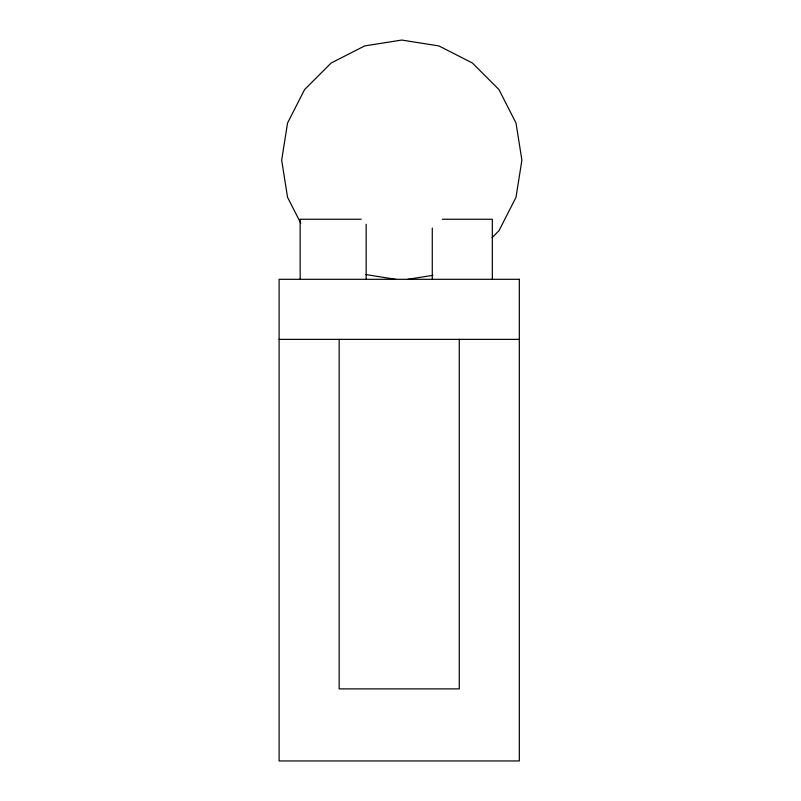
<?xml version="1.0" encoding="UTF-8"?>
<svg xmlns="http://www.w3.org/2000/svg" width="801" height="801" viewBox="0 0 801 801"><rect width="100%" height="100%" fill="white"/><g stroke="black" fill="none" stroke-linecap="round" stroke-linejoin="round"><path stroke-width="1.2" d="M492.094 237.617L498.953 230.758L516.014 197.276L521.892 160.16L516.014 123.044L498.953 89.562L472.38 62.989L438.898 45.927L401.782 40.05L364.665 45.927L331.183 62.989L304.61 89.562L287.549 123.044L281.672 160.16L287.549 197.276L300.755 223.199M407.769 279.319L432.91 275.334M361.181 219.254L300.155 219.254L300.155 279.309M442.282 219.254L492.335 219.254L492.335 279.309M279.108 339.364L519.328 339.364M365.857 274.583L395.794 279.319M459.273 339.364L459.273 688.88L339.163 688.88L339.163 339.364M432.28 228.015L432.28 279.309M366.167 224.26L366.167 279.309M519.328 279.309L279.108 279.309L279.108 760.95L519.328 760.95L519.328 279.309"/></g></svg>
